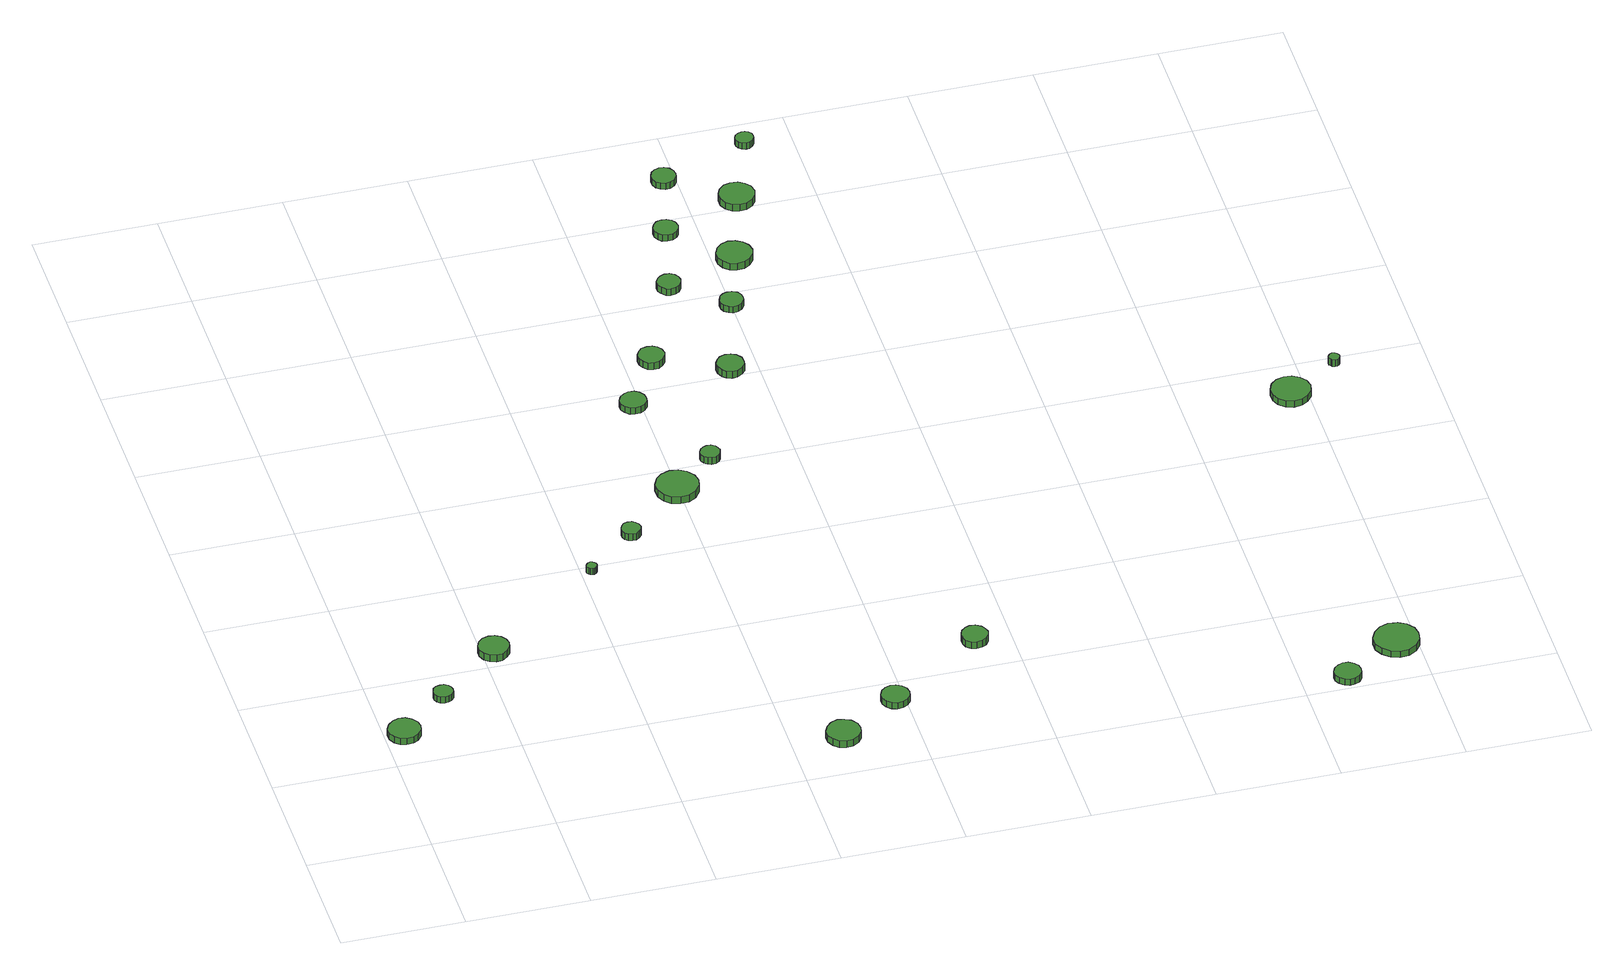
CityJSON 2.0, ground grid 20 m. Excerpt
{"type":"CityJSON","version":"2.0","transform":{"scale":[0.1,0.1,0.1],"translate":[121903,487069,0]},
"CityObjects":{
"tree1":{"type":"SolitaryVegetationObject","attributes":{"function":"something"},"geometry":[{"type":"MultiSurface","lod":"1","boundaries":[[[0,1,2,3,4,5,6,7,8,9,10,11,12,13,14]],[[15,16,17,18,19,20,21,22,23,24,25,26,27,28,29]],[[0,29,28,1]],[[1,28,27,2]],[[2,27,26,3]],[[3,26,25,4]],[[4,25,24,5]],[[5,24,23,6]],[[6,23,22,7]],[[7,22,21,8]],[[8,21,20,9]],[[9,20,19,10]],[[10,19,18,11]],[[11,18,17,12]],[[12,17,16,13]],[[13,16,15,14]],[[14,15,29,0]]]}]},
"tree2":{"type":"SolitaryVegetationObject","attributes":{"function":"something"},"geometry":[{"type":"MultiSurface","lod":"1","boundaries":[[[30,31,32,33,34,35,36,37,38,39,40,41,42,43,44]],[[45,46,47,48,49,50,51,52,53,54,55,56,57,58,59]],[[30,59,58,31]],[[31,58,57,32]],[[32,57,56,33]],[[33,56,55,34]],[[34,55,54,35]],[[35,54,53,36]],[[36,53,52,37]],[[37,52,51,38]],[[38,51,50,39]],[[39,50,49,40]],[[40,49,48,41]],[[41,48,47,42]],[[42,47,46,43]],[[43,46,45,44]],[[44,45,59,30]]]}]},
"tree3":{"type":"SolitaryVegetationObject","attributes":{"function":"something"},"geometry":[{"type":"MultiSurface","lod":"1","boundaries":[[[60,61,62,63,64,65,66,67,68,69,70,71,72,73,74]],[[75,76,77,78,79,80,81,82,83,84,85,86,87,88,89]],[[60,89,88,61]],[[61,88,87,62]],[[62,87,86,63]],[[63,86,85,64]],[[64,85,84,65]],[[65,84,83,66]],[[66,83,82,67]],[[67,82,81,68]],[[68,81,80,69]],[[69,80,79,70]],[[70,79,78,71]],[[71,78,77,72]],[[72,77,76,73]],[[73,76,75,74]],[[74,75,89,60]]]}]},
"tree4":{"type":"SolitaryVegetationObject","attributes":{"function":"something"},"geometry":[{"type":"MultiSurface","lod":"1","boundaries":[[[90,91,92,93,94,95,96,97,98,99,100,101,102,103,104]],[[105,106,107,108,109,110,111,112,113,114,115,116,117,118,119]],[[90,119,118,91]],[[91,118,117,92]],[[92,117,116,93]],[[93,116,115,94]],[[94,115,114,95]],[[95,114,113,96]],[[96,113,112,97]],[[97,112,111,98]],[[98,111,110,99]],[[99,110,109,100]],[[100,109,108,101]],[[101,108,107,102]],[[102,107,106,103]],[[103,106,105,104]],[[104,105,119,90]]]}]},
"tree5":{"type":"SolitaryVegetationObject","attributes":{"function":"something"},"geometry":[{"type":"MultiSurface","lod":"1","boundaries":[[[120,121,122,123,124,125,126,127,128,129,130,131,132,133,134]],[[135,136,137,138,139,140,141,142,143,144,145,146,147,148,149]],[[120,149,148,121]],[[121,148,147,122]],[[122,147,146,123]],[[123,146,145,124]],[[124,145,144,125]],[[125,144,143,126]],[[126,143,142,127]],[[127,142,141,128]],[[128,141,140,129]],[[129,140,139,130]],[[130,139,138,131]],[[131,138,137,132]],[[132,137,136,133]],[[133,136,135,134]],[[134,135,149,120]]]}]},
"tree6":{"type":"SolitaryVegetationObject","attributes":{"function":"something"},"geometry":[{"type":"MultiSurface","lod":"1","boundaries":[[[150,151,152,153,154,155,156,157,158,159,160,161,162,163,164]],[[165,166,167,168,169,170,171,172,173,174,175,176,177,178,179]],[[150,179,178,151]],[[151,178,177,152]],[[152,177,176,153]],[[153,176,175,154]],[[154,175,174,155]],[[155,174,173,156]],[[156,173,172,157]],[[157,172,171,158]],[[158,171,170,159]],[[159,170,169,160]],[[160,169,168,161]],[[161,168,167,162]],[[162,167,166,163]],[[163,166,165,164]],[[164,165,179,150]]]}]},
"tree7":{"type":"SolitaryVegetationObject","attributes":{"function":"something"},"geometry":[{"type":"MultiSurface","lod":"1","boundaries":[[[180,181,182,183,184,185,186,187,188,189,190,191,192,193,194]],[[195,196,197,198,199,200,201,202,203,204,205,206,207,208,209]],[[180,209,208,181]],[[181,208,207,182]],[[182,207,206,183]],[[183,206,205,184]],[[184,205,204,185]],[[185,204,203,186]],[[186,203,202,187]],[[187,202,201,188]],[[188,201,200,189]],[[189,200,199,190]],[[190,199,198,191]],[[191,198,197,192]],[[192,197,196,193]],[[193,196,195,194]],[[194,195,209,180]]]}]},
"tree8":{"type":"SolitaryVegetationObject","attributes":{"function":"something"},"geometry":[{"type":"MultiSurface","lod":"1","boundaries":[[[210,211,212,213,214,215,216,217,218,219,220,221,222,223,224]],[[225,226,227,228,229,230,231,232,233,234,235,236,237,238,239]],[[210,239,238,211]],[[211,238,237,212]],[[212,237,236,213]],[[213,236,235,214]],[[214,235,234,215]],[[215,234,233,216]],[[216,233,232,217]],[[217,232,231,218]],[[218,231,230,219]],[[219,230,229,220]],[[220,229,228,221]],[[221,228,227,222]],[[222,227,226,223]],[[223,226,225,224]],[[224,225,239,210]]]}]},
"tree9":{"type":"SolitaryVegetationObject","attributes":{"function":"something"},"geometry":[{"type":"MultiSurface","lod":"1","boundaries":[[[240,241,242,243,244,245,246,247,248,249,250,251,252,253,254]],[[255,256,257,258,259,260,261,262,263,264,265,266,267,268,269]],[[240,269,268,241]],[[241,268,267,242]],[[242,267,266,243]],[[243,266,265,244]],[[244,265,264,245]],[[245,264,263,246]],[[246,263,262,247]],[[247,262,261,248]],[[248,261,260,249]],[[249,260,259,250]],[[250,259,258,251]],[[251,258,257,252]],[[252,257,256,253]],[[253,256,255,254]],[[254,255,269,240]]]}]},
"tree10":{"type":"SolitaryVegetationObject","attributes":{"function":"something"},"geometry":[{"type":"MultiSurface","lod":"1","boundaries":[[[270,271,272,273,274,275,276,277,278,279,280,281,282,283,284]],[[285,286,287,288,289,290,291,292,293,294,295,296,297,298,299]],[[270,299,298,271]],[[271,298,297,272]],[[272,297,296,273]],[[273,296,295,274]],[[274,295,294,275]],[[275,294,293,276]],[[276,293,292,277]],[[277,292,291,278]],[[278,291,290,279]],[[279,290,289,280]],[[280,289,288,281]],[[281,288,287,282]],[[282,287,286,283]],[[283,286,285,284]],[[284,285,299,270]]]}]},
"tree11":{"type":"SolitaryVegetationObject","attributes":{"function":"something"},"geometry":[{"type":"MultiSurface","lod":"1","boundaries":[[[300,301,302,303,304,305,306,307,308,309,310,311,312,313,314]],[[315,316,317,318,319,320,321,322,323,324,325,326,327,328,329]],[[300,329,328,301]],[[301,328,327,302]],[[302,327,326,303]],[[303,326,325,304]],[[304,325,324,305]],[[305,324,323,306]],[[306,323,322,307]],[[307,322,321,308]],[[308,321,320,309]],[[309,320,319,310]],[[310,319,318,311]],[[311,318,317,312]],[[312,317,316,313]],[[313,316,315,314]],[[314,315,329,300]]]}]},
"tree12":{"type":"SolitaryVegetationObject","attributes":{"function":"something"},"geometry":[{"type":"MultiSurface","lod":"1","boundaries":[[[330,331,332,333,334,335,336,337,338,339,340,341,342,343,344]],[[345,346,347,348,349,350,351,352,353,354,355,356,357,358,359]],[[330,359,358,331]],[[331,358,357,332]],[[332,357,356,333]],[[333,356,355,334]],[[334,355,354,335]],[[335,354,353,336]],[[336,353,352,337]],[[337,352,351,338]],[[338,351,350,339]],[[339,350,349,340]],[[340,349,348,341]],[[341,348,347,342]],[[342,347,346,343]],[[343,346,345,344]],[[344,345,359,330]]]}]},
"tree13":{"type":"SolitaryVegetationObject","attributes":{"function":"something"},"geometry":[{"type":"MultiSurface","lod":"1","boundaries":[[[360,361,362,363,364,365,366,367,368,369,370,371,372,373,374]],[[375,376,377,378,379,380,381,382,383,384,385,386,387,388,389]],[[360,389,388,361]],[[361,388,387,362]],[[362,387,386,363]],[[363,386,385,364]],[[364,385,384,365]],[[365,384,383,366]],[[366,383,382,367]],[[367,382,381,368]],[[368,381,380,369]],[[369,380,379,370]],[[370,379,378,371]],[[371,378,377,372]],[[372,377,376,373]],[[373,376,375,374]],[[374,375,389,360]]]}]},
"tree14":{"type":"SolitaryVegetationObject","attributes":{"function":"something"},"geometry":[{"type":"MultiSurface","lod":"1","boundaries":[[[390,391,392,393,394,395,396,397,398,399,400,401,402,403,404]],[[405,406,407,408,409,410,411,412,413,414,415,416,417,418,419]],[[390,419,418,391]],[[391,418,417,392]],[[392,417,416,393]],[[393,416,415,394]],[[394,415,414,395]],[[395,414,413,396]],[[396,413,412,397]],[[397,412,411,398]],[[398,411,410,399]],[[399,410,409,400]],[[400,409,408,401]],[[401,408,407,402]],[[402,407,406,403]],[[403,406,405,404]],[[404,405,419,390]]]}]},
"tree15":{"type":"SolitaryVegetationObject","attributes":{"function":"something"},"geometry":[{"type":"MultiSurface","lod":"1","boundaries":[[[420,421,422,423,424,425,426,427,428,429,430,431,432,433,434]],[[435,436,437,438,439,440,441,442,443,444,445,446,447,448,449]],[[420,449,448,421]],[[421,448,447,422]],[[422,447,446,423]],[[423,446,445,424]],[[424,445,444,425]],[[425,444,443,426]],[[426,443,442,427]],[[427,442,441,428]],[[428,441,440,429]],[[429,440,439,430]],[[430,439,438,431]],[[431,438,437,432]],[[432,437,436,433]],[[433,436,435,434]],[[434,435,449,420]]]}]},
"tree16":{"type":"SolitaryVegetationObject","attributes":{"function":"something"},"geometry":[{"type":"MultiSurface","lod":"1","boundaries":[[[450,451,452,453,454,455,456,457,458,459,460,461,462,463,464]],[[465,466,467,468,469,470,471,472,473,474,475,476,477,478,479]],[[450,479,478,451]],[[451,478,477,452]],[[452,477,476,453]],[[453,476,475,454]],[[454,475,474,455]],[[455,474,473,456]],[[456,473,472,457]],[[457,472,471,458]],[[458,471,470,459]],[[459,470,469,460]],[[460,469,468,461]],[[461,468,467,462]],[[462,467,466,463]],[[463,466,465,464]],[[464,465,479,450]]]}]},
"tree17":{"type":"SolitaryVegetationObject","attributes":{"function":"something"},"geometry":[{"type":"MultiSurface","lod":"1","boundaries":[[[480,481,482,483,484,485,486,487,488,489,490,491,492,493,494]],[[495,496,497,498,499,500,501,502,503,504,505,506,507,508,509]],[[480,509,508,481]],[[481,508,507,482]],[[482,507,506,483]],[[483,506,505,484]],[[484,505,504,485]],[[485,504,503,486]],[[486,503,502,487]],[[487,502,501,488]],[[488,501,500,489]],[[489,500,499,490]],[[490,499,498,491]],[[491,498,497,492]],[[492,497,496,493]],[[493,496,495,494]],[[494,495,509,480]]]}]},
"tree18":{"type":"SolitaryVegetationObject","attributes":{"function":"something"},"geometry":[{"type":"MultiSurface","lod":"1","boundaries":[[[510,511,512,513,514,515,516,517,518,519,520,521,522,523,524]],[[525,526,527,528,529,530,531,532,533,534,535,536,537,538,539]],[[510,539,538,511]],[[511,538,537,512]],[[512,537,536,513]],[[513,536,535,514]],[[514,535,534,515]],[[515,534,533,516]],[[516,533,532,517]],[[517,532,531,518]],[[518,531,530,519]],[[519,530,529,520]],[[520,529,528,521]],[[521,528,527,522]],[[522,527,526,523]],[[523,526,525,524]],[[524,525,539,510]]]}]},
"tree19":{"type":"SolitaryVegetationObject","attributes":{"function":"something"},"geometry":[{"type":"MultiSurface","lod":"1","boundaries":[[[540,541,542,543,544,545,546,547,548,549,550,551,552,553,554]],[[555,556,557,558,559,560,561,562,563,564,565,566,567,568,569]],[[540,569,568,541]],[[541,568,567,542]],[[542,567,566,543]],[[543,566,565,544]],[[544,565,564,545]],[[545,564,563,546]],[[546,563,562,547]],[[547,562,561,548]],[[548,561,560,549]],[[549,560,559,550]],[[550,559,558,551]],[[551,558,557,552]],[[552,557,556,553]],[[553,556,555,554]],[[554,555,569,540]]]}]},
"tree20":{"type":"SolitaryVegetationObject","attributes":{"function":"something"},"geometry":[{"type":"MultiSurface","lod":"1","boundaries":[[[570,571,572,573,574,575,576,577,578,579,580,581,582,583,584]],[[585,586,587,588,589,590,591,592,593,594,595,596,597,598,599]],[[570,599,598,571]],[[571,598,597,572]],[[572,597,596,573]],[[573,596,595,574]],[[574,595,594,575]],[[575,594,593,576]],[[576,593,592,577]],[[577,592,591,578]],[[578,591,590,579]],[[579,590,589,580]],[[580,589,588,581]],[[581,588,587,582]],[[582,587,586,583]],[[583,586,585,584]],[[584,585,599,570]]]}]},
"tree21":{"type":"SolitaryVegetationObject","attributes":{"function":"something"},"geometry":[{"type":"MultiSurface","lod":"1","boundaries":[[[600,601,602,603,604,605,606,607,608,609,610,611,612,613,614]],[[615,616,617,618,619,620,621,622,623,624,625,626,627,628,629]],[[600,629,628,601]],[[601,628,627,602]],[[602,627,626,603]],[[603,626,625,604]],[[604,625,624,605]],[[605,624,623,606]],[[606,623,622,607]],[[607,622,621,608]],[[608,621,620,609]],[[609,620,619,610]],[[610,619,618,611]],[[611,618,617,612]],[[612,617,616,613]],[[613,616,615,614]],[[614,615,629,600]]]}]},
"tree22":{"type":"SolitaryVegetationObject","attributes":{"function":"something"},"geometry":[{"type":"MultiSurface","lod":"1","boundaries":[[[630,631,632,633,634,635,636,637,638,639,640,641,642,643,644]],[[645,646,647,648,649,650,651,652,653,654,655,656,657,658,659]],[[630,659,658,631]],[[631,658,657,632]],[[632,657,656,633]],[[633,656,655,634]],[[634,655,654,635]],[[635,654,653,636]],[[636,653,652,637]],[[637,652,651,638]],[[638,651,650,639]],[[639,650,649,640]],[[640,649,648,641]],[[641,648,647,642]],[[642,647,646,643]],[[643,646,645,644]],[[644,645,659,630]]]}]},
"tree23":{"type":"SolitaryVegetationObject","attributes":{"function":"something"},"geometry":[{"type":"MultiSurface","lod":"1","boundaries":[[[660,661,662,663,664,665,666,667,668,669,670,671,672,673,674]],[[675,676,677,678,679,680,681,682,683,684,685,686,687,688,689]],[[660,689,688,661]],[[661,688,687,662]],[[662,687,686,663]],[[663,686,685,664]],[[664,685,684,665]],[[665,684,683,666]],[[666,683,682,667]],[[667,682,681,668]],[[668,681,680,669]],[[669,680,679,670]],[[670,679,678,671]],[[671,678,677,672]],[[672,677,676,673]],[[673,676,675,674]],[[674,675,689,660]]]}]},
"tree24":{"type":"SolitaryVegetationObject","attributes":{"function":"something"},"geometry":[{"type":"MultiSurface","lod":"1","boundaries":[[[690,691,692,693,694,695,696,697,698,699,700,701,702,703,704]],[[705,706,707,708,709,710,711,712,713,714,715,716,717,718,719]],[[690,719,718,691]],[[691,718,717,692]],[[692,717,716,693]],[[693,716,715,694]],[[694,715,714,695]],[[695,714,713,696]],[[696,713,712,697]],[[697,712,711,698]],[[698,711,710,699]],[[699,710,709,700]],[[700,709,708,701]],[[701,708,707,702]],[[702,707,706,703]],[[703,706,705,704]],[[704,705,719,690]]]}]}
},
"vertices":[
[57,272,15],[55,282,15],[48,291,15],[39,297,15],[28,298,15],[18,294,15],[10,287,15],[5,277,15],[5,266,15],[10,256,15],[18,249,15],[28,246,15],[39,247,15],[48,252,15],[55,261,15],[55,261,3],[48,252,3],[39,247,3],[28,246,3],[18,249,3],[10,256,3],[5,266,3],[5,277,3],[10,287,3],[18,294,3],[28,298,3],[39,297,3],[48,291,3],[55,282,3],[57,272,3],
[129,346,15],[128,352,15],[124,357,15],[118,361,15],[112,361,15],[105,359,15],[100,355,15],[98,349,15],[98,342,15],[100,336,15],[105,332,15],[112,330,15],[118,331,15],[124,334,15],[128,339,15],[128,339,3],[124,334,3],[118,331,3],[112,330,3],[105,332,3],[100,336,3],[98,342,3],[98,349,3],[100,355,3],[105,359,3],[112,361,3],[118,361,3],[124,357,3],[128,352,3],[129,346,3],
[242,431,18],[240,441,18],[234,449,18],[225,454,18],[215,455,18],[205,452,18],[197,445,18],[193,436,18],[193,426,18],[197,416,18],[205,409,18],[215,406,18],[225,407,18],[234,413,18],[240,421,18],[240,421,5],[234,413,5],[225,407,5],[215,406,5],[205,409,5],[197,416,5],[193,426,5],[193,436,5],[197,445,5],[205,452,5],[215,455,5],[225,454,5],[234,449,5],[240,441,5],[242,431,5],
[425,585,16],[424,589,16],[422,591,16],[419,593,16],[416,594,16],[412,592,16],[410,590,16],[408,587,16],[408,583,16],[410,580,16],[412,578,16],[416,577,16],[419,577,16],[422,579,16],[424,582,16],[424,582,4],[422,579,4],[419,577,4],[416,577,4],[412,578,4],[410,580,4],[408,583,4],[408,587,4],[410,590,4],[412,592,4],[416,594,4],[419,593,4],[422,591,4],[424,589,4],[425,585,4],
[516,660,15],[514,667,15],[510,672,15],[505,675,15],[498,676,15],[492,674,15],[487,669,15],[485,663,15],[485,657,15],[487,651,15],[492,647,15],[498,645,15],[505,645,15],[510,649,15],[514,654,15],[514,654,2],[510,649,2],[505,645,2],[498,645,2],[492,647,2],[487,651,2],[485,657,2],[485,663,2],[487,669,2],[492,674,2],[498,676,2],[505,675,2],[510,672,2],[514,667,2],[516,660,2],
[710,87,16],[708,98,16],[701,108,16],[691,113,16],[680,115,16],[669,111,16],[661,103,16],[656,93,16],[656,81,16],[661,71,16],[669,63,16],[680,60,16],[691,61,16],[701,67,16],[708,76,16],[708,76,3],[701,67,3],[691,61,3],[680,60,3],[669,63,3],[661,71,3],[656,81,3],[656,93,3],[661,103,3],[669,111,3],[680,115,3],[691,113,3],[701,108,3],[708,98,3],[710,87,3],
[632,748,15],[629,761,15],[620,773,15],[608,780,15],[594,782,15],[580,777,15],[570,768,15],[564,755,15],[564,740,15],[570,727,15],[580,718,15],[594,714,15],[608,715,15],[620,722,15],[629,734,15],[629,734,2],[620,722,2],[608,715,2],[594,714,2],[580,718,2],[570,727,2],[564,740,2],[564,755,2],[570,768,2],[580,777,2],[594,782,2],[608,780,2],[620,773,2],[629,761,2],[632,748,2],
[807,155,14],[805,165,14],[799,172,14],[791,177,14],[782,178,14],[773,175,14],[766,169,14],[762,160,14],[762,151,14],[766,142,14],[773,136,14],[782,133,14],[791,134,14],[799,138,14],[805,146,14],[805,146,2],[799,138,2],[791,134,2],[782,133,2],[773,136,2],[766,142,2],[762,151,2],[762,160,2],[766,169,2],[773,175,2],[782,178,2],[791,177,2],[799,172,2],[805,165,2],[807,155,2],
[608,967,15],[607,975,15],[601,983,15],[594,987,15],[585,988,15],[577,985,15],[570,979,15],[566,971,15],[566,962,15],[570,954,15],[577,948,15],[585,946,15],[594,947,15],[601,951,15],[607,958,15],[607,958,3],[601,951,3],[594,947,3],[585,946,3],[577,948,3],[570,954,3],[566,962,3],[566,971,3],[570,979,3],[577,985,3],[585,988,3],[594,987,3],[601,983,3],[607,975,3],[608,967,3],
[684,812,15],[682,818,15],[679,823,15],[673,827,15],[666,827,15],[660,825,15],[655,821,15],[652,815,15],[652,808,15],[655,802,15],[660,798,15],[666,796,15],[673,796,15],[679,800,15],[682,805,15],[682,805,2],[679,800,2],[673,796,2],[666,796,2],[660,798,2],[655,802,2],[652,808,2],[652,815,2],[655,821,2],[660,825,2],[666,827,2],[673,827,2],[679,823,2],[682,818,2],[684,812,2],
[664,1064,18],[662,1073,18],[657,1080,18],[650,1084,18],[641,1085,18],[632,1083,18],[626,1077,18],[622,1069,18],[622,1060,18],[626,1052,18],[632,1046,18],[641,1043,18],[650,1044,18],[657,1049,18],[662,1056,18],[662,1056,5],[657,1049,5],[650,1044,5],[641,1043,5],[632,1046,5],[626,1052,5],[622,1060,5],[622,1069,5],[626,1077,5],[632,1083,5],[641,1085,5],[650,1084,5],[657,1080,5],[662,1073,5],[664,1064,5],
[963,267,15],[961,275,15],[956,282,15],[948,287,15],[939,288,15],[931,285,15],[924,279,15],[921,271,15],[921,262,15],[924,254,15],[931,248,15],[939,246,15],[948,247,15],[956,251,15],[961,258,15],[961,258,2],[956,251,2],[948,247,2],[939,246,2],[931,248,2],[924,254,2],[921,262,2],[921,271,2],[924,279,2],[931,285,2],[939,288,2],[948,287,2],[956,282,2],[961,275,2],[963,267,2],
[776,1011,19],[775,1020,19],[769,1028,19],[761,1032,19],[752,1033,19],[743,1030,19],[737,1024,19],[733,1016,19],[733,1007,19],[737,998,19],[743,992,19],[752,989,19],[761,990,19],[769,995,19],[775,1002,19],[775,1002,6],[769,995,6],[761,990,6],[752,989,6],[743,992,6],[737,998,6],[733,1007,6],[733,1016,6],[737,1024,6],[743,1030,6],[752,1033,6],[761,1032,6],[769,1028,6],[775,1020,6],[776,1011,6],
[736,1233,18],[734,1241,18],[730,1247,18],[723,1251,18],[715,1252,18],[708,1249,18],[702,1244,18],[698,1237,18],[698,1229,18],[702,1222,18],[708,1216,18],[715,1214,18],[723,1215,18],[730,1219,18],[734,1225,18],[734,1225,5],[730,1219,5],[723,1215,5],[715,1214,5],[708,1216,5],[702,1222,5],[698,1229,5],[698,1237,5],[702,1244,5],[708,1249,5],[715,1252,5],[723,1251,5],[730,1247,5],[734,1241,5],[736,1233,5],
[817,1163,19],[816,1171,19],[811,1178,19],[804,1182,19],[796,1182,19],[789,1180,19],[783,1175,19],[780,1167,19],[780,1159,19],[783,1152,19],[789,1147,19],[796,1144,19],[804,1145,19],[811,1149,19],[816,1156,19],[816,1156,7],[811,1149,7],[804,1145,7],[796,1144,7],[789,1147,7],[783,1152,7],[780,1159,7],[780,1167,7],[783,1175,7],[789,1180,7],[796,1182,7],[804,1182,7],[811,1178,7],[816,1171,7],[817,1163,7],
[769,1368,14],[767,1377,14],[763,1383,14],[755,1387,14],[747,1388,14],[739,1386,14],[733,1380,14],[730,1373,14],[730,1364,14],[733,1357,14],[739,1351,14],[747,1349,14],[755,1350,14],[763,1354,14],[767,1360,14],[767,1360,2],[763,1354,2],[755,1350,2],[747,1349,2],[739,1351,2],[733,1357,2],[730,1364,2],[730,1373,2],[733,1380,2],[739,1386,2],[747,1388,2],[755,1387,2],[763,1383,2],[767,1377,2],[769,1368,2],
[864,1281,14],[861,1293,14],[854,1302,14],[844,1308,14],[832,1310,14],[821,1306,14],[812,1298,14],[807,1287,14],[807,1275,14],[812,1264,14],[821,1256,14],[832,1253,14],[844,1254,14],[854,1260,14],[861,1269,14],[861,1269,1],[854,1260,1],[844,1254,1],[832,1253,1],[821,1256,1],[812,1264,1],[807,1275,1],[807,1287,1],[812,1298,1],[821,1306,1],[832,1310,1],[844,1308,1],[854,1302,1],[861,1293,1],[864,1281,1],
[800,1494,14],[798,1502,14],[793,1509,14],[786,1513,14],[778,1514,14],[770,1511,14],[764,1506,14],[761,1498,14],[761,1490,14],[764,1482,14],[770,1477,14],[778,1474,14],[786,1475,14],[793,1479,14],[798,1486,14],[798,1486,2],[793,1479,2],[786,1475,2],[778,1474,2],[770,1477,2],[764,1482,2],[761,1490,2],[761,1498,2],[764,1506,2],[770,1511,2],[778,1514,2],[786,1513,2],[793,1509,2],[798,1502,2],[800,1494,2],
[906,1421,14],[903,1433,14],[896,1442,14],[886,1448,14],[874,1449,14],[863,1446,14],[854,1438,14],[849,1427,14],[849,1415,14],[854,1404,14],[863,1396,14],[874,1393,14],[886,1394,14],[896,1400,14],[903,1409,14],[903,1409,1],[896,1400,1],[886,1394,1],[874,1393,1],[863,1396,1],[854,1404,1],[849,1415,1],[849,1427,1],[854,1438,1],[863,1446,1],[874,1449,1],[886,1448,1],[896,1442,1],[903,1433,1],[906,1421,1],
[939,1549,17],[938,1555,17],[934,1560,17],[929,1563,17],[923,1563,17],[917,1561,17],[912,1557,17],[910,1552,17],[910,1546,17],[912,1540,17],[917,1536,17],[923,1534,17],[929,1535,17],[934,1538,17],[938,1543,17],[938,1543,5],[934,1538,5],[929,1535,5],[923,1534,5],[917,1536,5],[912,1540,5],[910,1546,5],[910,1552,5],[912,1557,5],[917,1561,5],[923,1563,5],[929,1563,5],[934,1560,5],[938,1555,5],[939,1549,5],
[1494,26,14],[1492,35,14],[1487,42,14],[1479,47,14],[1470,48,14],[1462,45,14],[1455,39,14],[1451,31,14],[1451,22,14],[1455,14,14],[1462,8,14],[1470,5,14],[1479,6,14],[1487,10,14],[1492,17,14],[1492,17,2],[1487,10,2],[1479,6,2],[1470,5,2],[1462,8,2],[1455,14,2],[1451,22,2],[1451,31,2],[1455,39,2],[1462,45,2],[1470,48,2],[1479,47,2],[1487,42,2],[1492,35,2],[1494,26,2],
[1603,88,14],[1600,103,14],[1591,115,14],[1578,122,14],[1563,124,14],[1549,119,14],[1538,109,14],[1531,95,14],[1531,80,14],[1538,67,14],[1549,57,14],[1563,52,14],[1578,53,14],[1591,61,14],[1600,73,14],[1600,73,2],[1591,61,2],[1578,53,2],[1563,52,2],[1549,57,2],[1538,67,2],[1531,80,2],[1531,95,2],[1538,109,2],[1549,119,2],[1563,124,2],[1578,122,2],[1591,115,2],[1600,103,2],[1603,88,2],
[1603,720,20],[1600,733,20],[1592,743,20],[1581,750,20],[1568,751,20],[1555,747,20],[1545,738,20],[1540,726,20],[1540,713,20],[1545,701,20],[1555,692,20],[1568,688,20],[1581,690,20],[1592,696,20],[1600,707,20],[1600,707,8],[1592,696,8],[1581,690,8],[1568,688,8],[1555,692,8],[1545,701,8],[1540,713,8],[1540,726,8],[1545,738,8],[1555,747,8],[1568,751,8],[1581,750,8],[1592,743,8],[1600,733,8],[1603,720,8],
[1667,784,16],[1666,787,16],[1664,790,16],[1661,792,16],[1657,793,16],[1653,792,16],[1651,789,16],[1649,786,16],[1649,782,16],[1651,779,16],[1653,776,16],[1657,775,16],[1661,775,16],[1664,777,16],[1666,780,16],[1666,780,3],[1664,777,3],[1661,775,3],[1657,775,3],[1653,776,3],[1651,779,3],[1649,782,3],[1649,786,3],[1651,789,3],[1653,792,3],[1657,793,3],[1661,792,3],[1664,790,3],[1666,787,3],[1667,784,3]
]}
